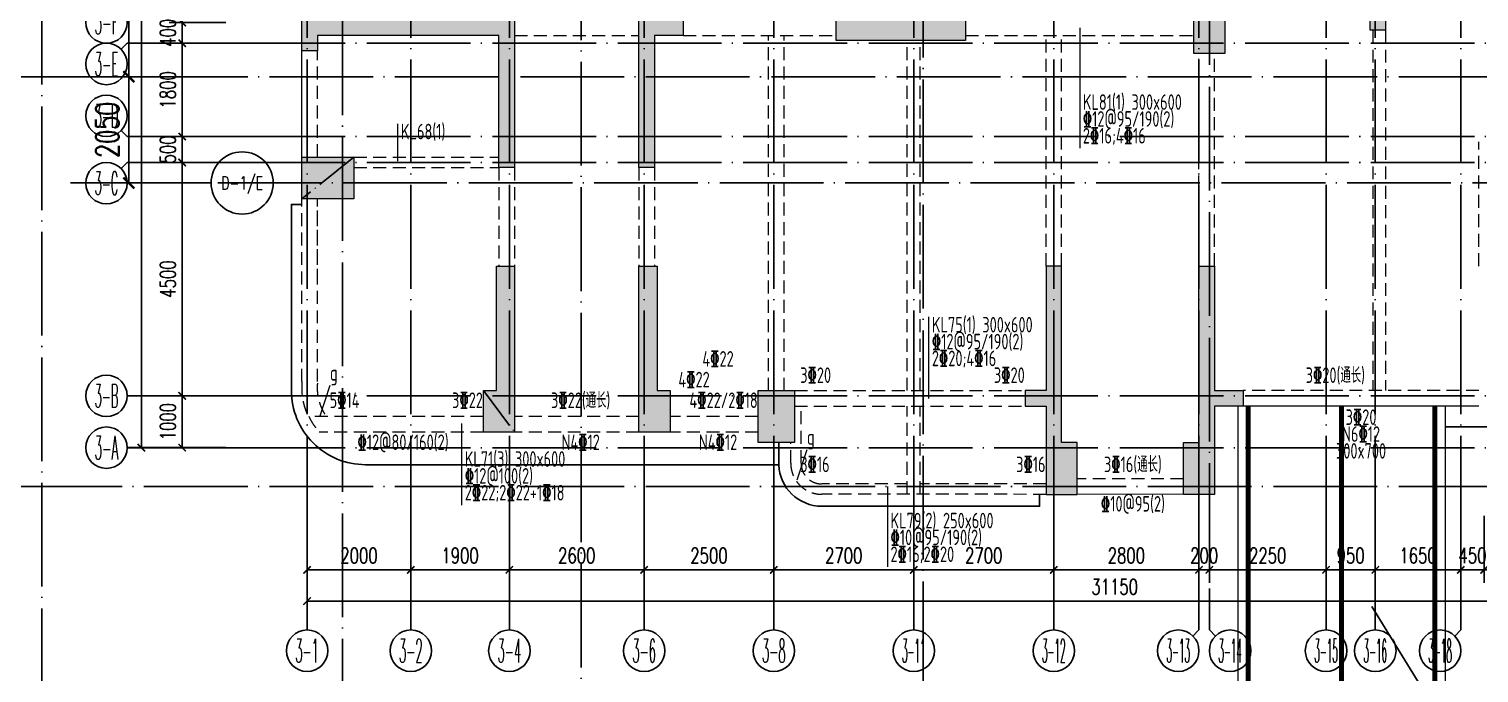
# Model space of a CAD drawing. Header units: millimetres. Extents: x 1089227 to 13101469, y 618865 to 10240562.
# Drawn here: x 3238491 to 3266454, y 4842912 to 4855331 of the extents above; entities that cross this region are included whole.
import ezdxf
from ezdxf.enums import TextEntityAlignment as Align

# ---------------------------------------------------------------- set-up
doc = ezdxf.new("R2010")
doc.units = ezdxf.units.MM
doc.header["$LTSCALE"] = 1000
doc.header["$PDMODE"] = 3
doc.header["$PDSIZE"] = 200
for name, pattern in [('DOTE', [2.42, 2, -0.2, 0.02, -0.2]), ('GB_DASHDOT3', [1.0675, 0.84, -0.105, 0.0175, -0.105]), ('HIDDEN', [0.375, 0.25, -0.125])]:
    doc.linetypes.add(name, pattern=pattern)
doc.layers.get('0').update_dxf_attribs({"linetype": 'CONTINUOUS'})
doc.layers.get('Defpoints').update_dxf_attribs({"linetype": 'CONTINUOUS'})
for name, color, linetype in [('AXIS', 3, 'CONTINUOUS'), ('AXIS_TEXT', 7, 'CONTINUOUS'), ('C-H', 8, 'CONTINUOUS'), ('DOTE', 1, 'DOTE'), ('PUB_DIM', 3, 'CONTINUOUS'), ('S-GRID-DE', 11, 'GB_DASHDOT3'), ('STPM_RBEAM_THICK', 3, 'CONTINUOUS'), ('TK-TEXT', 7, 'CONTINUOUS'), ('降板范围', 7, 'CONTINUOUS')]:
    doc.layers.add(name, color=color, linetype=linetype)
for name, color, linetype, lineweight in [('S-BEAM-DASH', 4, 'HIDDEN', 0), ('S-WALL', 31, 'CONTINUOUS', 0), ('梁原位标注', 7, 'CONTINUOUS', 18), ('梁名称编号', 2, 'CONTINUOUS', 18), ('梁标注引线', 2, 'CONTINUOUS', 18), ('梁集中标注', 2, 'CONTINUOUS', 18)]:
    doc.layers.add(name, color=color, linetype=linetype, lineweight=lineweight)
doc.layers.add('TK-MEMO', color=8, linetype='CONTINUOUS', plot=False)
doc.styles.add('_TCH_AXIS', font='COMPLEX', dxfattribs={"bigfont": 'AllInOneBig.shx'})
doc.styles.add('_TCH_DIM_T3', font='SIMPLEX', dxfattribs={"width": 0.705882, "bigfont": 'AllInOneBig.shx'})
doc.styles.add('COMPLEX', font='COMPLEX', dxfattribs={"bigfont": 'AllInOneBig.shx'})
doc.styles.add('SADITK', font='sadixcsg.shx', dxfattribs={"bigfont": 'AllInOneBig.shx'})
doc.styles.add('SADITK-SX', font='simfang.ttf', dxfattribs={"width": 0.7})
doc.styles.add('Style 1', font='yjkeng.shx', dxfattribs={"width": 0.7, "height": 300, "bigfont": 'yjkchn.shx'})
doc.dimstyles.new('_TCH_ARCH&&100', dxfattribs={"dimtxt": 297.5, "dimasz": 100, "dimexe": 250, "dimexo": 300, "dimgap": 126.25, "dimtad": 1, "dimdec": 0, "dimzin": 0, "dimdsep": 46, "dimtxsty": '_TCH_DIM_T3', "dimblk": 'ARCHTICK', "dimcen": 0.09, "dimclrt": 7, "dimazin": 2, "dimtfac": 1, "dimtdec": 0, "dimtix": 1, "dimtmove": 2, "dimatfit": 3, "dimfxl": 0, "dimtolj": 1, "dimtzin": 0, "dimarcsym": 0})
doc.dimstyles.new('_TCH_ARCH&&150', dxfattribs={"dimtxt": 446.25, "dimasz": 150, "dimexe": 375, "dimexo": 450, "dimgap": 189.375, "dimtad": 1, "dimdec": 0, "dimzin": 0, "dimdsep": 46, "dimtxsty": '_TCH_DIM_T3', "dimblk": 'ARCHTICK', "dimcen": 0.09, "dimclrt": 7, "dimazin": 2, "dimtfac": 1, "dimtdec": 0, "dimtix": 1, "dimtmove": 2, "dimatfit": 3, "dimfxl": 0, "dimtolj": 1, "dimtzin": 0, "dimarcsym": 0})

# ---------------------------------------------------------------- blocks, each defined once
blk = doc.blocks.new('template_31-施工图_A0_A0_1.0000_3fa9c08c64a9101061c9a26412af947e', base_point=(-1189, 0))
at = {"layer": 'TK-MEMO', "style": 'SADITK', "width": 0.8}
blk.add_text('同一行需多名人员签字时，印刷体签名：1.同一行人名在同一单元中（图框、同个参照或块），若分多个，签字将出错；', height=28.5, dxfattribs=at).set_placement((-1190.26, 882.09), align=Align.BOTTOM_LEFT)
at = {"layer": 'TK-TEXT', "style": 'SADITK-SX', "width": 0.7}
for tag, p in [('市政会签', (-1176, 381.5)), ('园林会签', (-1176, 343.5)), ('幕墙会签', (-1176, 305.5)), ('装饰会签', (-1176, 267.5)), ('燃气会签', (-1176, 229.5)), ('暖通会签', (-1176, 191.5)), ('电气会签', (-1176, 153.5)), ('给排水会签', (-1176, 115.5)), ('结构会签', (-1176, 77.5)), ('建筑会签', (-1176, 39.5))]:
    blk.add_attdef(tag, text='', height=4, rotation=90, dxfattribs=at).set_placement(p, align=Align.MIDDLE_CENTER)
for tag, height, p in [('专业审定', 4, (1134.75, 268)), ('专业审核', 4, (1134.75, 248)), ('项目负责1', 4, (1134.75, 238)), ('项目负责2', 4, (1134.75, 228)), ('专业负责1', 4, (1134.75, 218)), ('专业负责2', 4, (1134.75, 208)), ('专业校对', 4, (1134.75, 198)), ('专业设计', 4, (1134.75, 188)), ('方案设计', 4, (1134.75, 178)), ('专业制图', 4, (1134.75, 168)), ('建设单位_001', 4, (1148.5, 140)), ('建设地点_001', 4, (1148.5, 124)), ('工程名称_001', 4, (1148.5, 106)), ('子项名称_001', 4, (1148.5, 86)), ('图纸名称_001', 4, (1148.5, 66)), ('版次', 4, (1129.5, 53)), ('日期', 4, (1165, 53)), ('图别', 4, (1129.5, 43)), ('图号', 4, (1165, 43)), ('合同号', 4, (1136, 30)), ('阶段编号1', 2, (1132.25, 13.75)), ('子项编号1', 2, (1144.75, 13.75)), ('项目编号1', 2, (1114.06, 13.58))]:
    blk.add_attdef(tag, text='', height=height, dxfattribs=at).set_placement(p, align=Align.MIDDLE_CENTER)
blk = doc.blocks.new('_ArchTick')
at = {"color": 0, "linetype": 'ByBlock', "const_width": 0.3}
blk.add_lwpolyline([(-0.71, -0.71), (0.71, 0.71)], dxfattribs=at)
blk = doc.blocks.new('*D119')
at = {"layer": 'AXIS', "color": 0, "lineweight": -2, "transparency": 16777216}
for p, q in [((-146174, 20732), (-146174, 18837)), ((-115024, 20732), (-115024, 18837)), ((-146174, 19087), (-115024, 19087))]:
    blk.add_line(p, q, dxfattribs=at)
at = {"layer": 'Defpoints', "color": 0, "transparency": 16777216}
for p in [(-146174, 21032), (-115024, 21032), (-115024, 19087)]:
    blk.add_point(p, dxfattribs=at)
at = {"layer": 'AXIS', "color": 0, "lineweight": -2, "transparency": 16777216, "xscale": 100, "yscale": 100, "zscale": 100, "rotation": 180}
blk.add_blockref('_ArchTick', (-146174, 19087), dxfattribs=at)
at = {"layer": 'AXIS', "color": 0, "lineweight": -2, "transparency": 16777216, "xscale": 100, "yscale": 100, "zscale": 100}
blk.add_blockref('_ArchTick', (-115024, 19087), dxfattribs=at)
at = {"layer": 'AXIS', "color": 7, "transparency": 16777216, "insert": (-130599, 19362), "char_height": 297.5, "attachment_point": 5, "style": '_TCH_DIM_T3'}
blk.add_mtext('\\A1;31150', dxfattribs=at)
blk = doc.blocks.new('*D120')
at = {"layer": 'AXIS', "color": 0, "lineweight": -2, "transparency": 16777216}
for p, q in [((-146174, 20732), (-146174, 19439)), ((-144174, 20732), (-144174, 19439)), ((-146174, 19689), (-144174, 19689))]:
    blk.add_line(p, q, dxfattribs=at)
at = {"layer": 'Defpoints', "color": 0, "transparency": 16777216}
for p in [(-146174, 21032), (-144174, 21032), (-144174, 19689)]:
    blk.add_point(p, dxfattribs=at)
at = {"layer": 'AXIS', "color": 0, "lineweight": -2, "transparency": 16777216, "xscale": 100, "yscale": 100, "zscale": 100, "rotation": 180}
blk.add_blockref('_ArchTick', (-146174, 19689), dxfattribs=at)
at = {"layer": 'AXIS', "color": 0, "lineweight": -2, "transparency": 16777216, "xscale": 100, "yscale": 100, "zscale": 100}
blk.add_blockref('_ArchTick', (-144174, 19689), dxfattribs=at)
at = {"layer": 'AXIS', "color": 7, "transparency": 16777216, "insert": (-145174, 19964), "char_height": 297.5, "attachment_point": 5, "style": '_TCH_DIM_T3'}
blk.add_mtext('\\A1;2000', dxfattribs=at)
blk = doc.blocks.new('*D121')
at = {"layer": 'AXIS', "color": 0, "lineweight": -2, "transparency": 16777216}
for p, q in [((-144174, 20732), (-144174, 19439)), ((-142274, 20732), (-142274, 19439)), ((-144174, 19689), (-142274, 19689))]:
    blk.add_line(p, q, dxfattribs=at)
at = {"layer": 'Defpoints', "color": 0, "transparency": 16777216}
for p in [(-144174, 21032), (-142274, 21032), (-142274, 19689)]:
    blk.add_point(p, dxfattribs=at)
at = {"layer": 'AXIS', "color": 0, "lineweight": -2, "transparency": 16777216, "xscale": 100, "yscale": 100, "zscale": 100, "rotation": 180}
blk.add_blockref('_ArchTick', (-144174, 19689), dxfattribs=at)
at = {"layer": 'AXIS', "color": 0, "lineweight": -2, "transparency": 16777216, "xscale": 100, "yscale": 100, "zscale": 100}
blk.add_blockref('_ArchTick', (-142274, 19689), dxfattribs=at)
at = {"layer": 'AXIS', "color": 7, "transparency": 16777216, "insert": (-143224, 19964), "char_height": 297.5, "attachment_point": 5, "style": '_TCH_DIM_T3'}
blk.add_mtext('\\A1;1900', dxfattribs=at)
blk = doc.blocks.new('*D122')
at = {"layer": 'AXIS', "color": 0, "lineweight": -2, "transparency": 16777216}
for p, q in [((-142274, 20732), (-142274, 19439)), ((-139674, 20732), (-139674, 19439)), ((-142274, 19689), (-139674, 19689))]:
    blk.add_line(p, q, dxfattribs=at)
at = {"layer": 'Defpoints', "color": 0, "transparency": 16777216}
for p in [(-142274, 21032), (-139674, 21032), (-139674, 19689)]:
    blk.add_point(p, dxfattribs=at)
at = {"layer": 'AXIS', "color": 0, "lineweight": -2, "transparency": 16777216, "xscale": 100, "yscale": 100, "zscale": 100, "rotation": 180}
blk.add_blockref('_ArchTick', (-142274, 19689), dxfattribs=at)
at = {"layer": 'AXIS', "color": 0, "lineweight": -2, "transparency": 16777216, "xscale": 100, "yscale": 100, "zscale": 100}
blk.add_blockref('_ArchTick', (-139674, 19689), dxfattribs=at)
at = {"layer": 'AXIS', "color": 7, "transparency": 16777216, "insert": (-140974, 19964), "char_height": 297.5, "attachment_point": 5, "style": '_TCH_DIM_T3'}
blk.add_mtext('\\A1;2600', dxfattribs=at)
blk = doc.blocks.new('*D123')
at = {"layer": 'AXIS', "color": 0, "lineweight": -2, "transparency": 16777216}
for p, q in [((-139674, 20732), (-139674, 19439)), ((-137174, 20732), (-137174, 19439)), ((-139674, 19689), (-137174, 19689))]:
    blk.add_line(p, q, dxfattribs=at)
at = {"layer": 'Defpoints', "color": 0, "transparency": 16777216}
for p in [(-139674, 21032), (-137174, 21032), (-137174, 19689)]:
    blk.add_point(p, dxfattribs=at)
at = {"layer": 'AXIS', "color": 0, "lineweight": -2, "transparency": 16777216, "xscale": 100, "yscale": 100, "zscale": 100, "rotation": 180}
blk.add_blockref('_ArchTick', (-139674, 19689), dxfattribs=at)
at = {"layer": 'AXIS', "color": 0, "lineweight": -2, "transparency": 16777216, "xscale": 100, "yscale": 100, "zscale": 100}
blk.add_blockref('_ArchTick', (-137174, 19689), dxfattribs=at)
at = {"layer": 'AXIS', "color": 7, "transparency": 16777216, "insert": (-138424, 19964), "char_height": 297.5, "attachment_point": 5, "style": '_TCH_DIM_T3'}
blk.add_mtext('\\A1;2500', dxfattribs=at)
blk = doc.blocks.new('*D124')
at = {"layer": 'AXIS', "color": 0, "lineweight": -2, "transparency": 16777216}
for p, q in [((-137174, 20732), (-137174, 19439)), ((-134474, 20732), (-134474, 19439)), ((-137174, 19689), (-134474, 19689))]:
    blk.add_line(p, q, dxfattribs=at)
at = {"layer": 'Defpoints', "color": 0, "transparency": 16777216}
for p in [(-137174, 21032), (-134474, 21032), (-134474, 19689)]:
    blk.add_point(p, dxfattribs=at)
at = {"layer": 'AXIS', "color": 0, "lineweight": -2, "transparency": 16777216, "xscale": 100, "yscale": 100, "zscale": 100, "rotation": 180}
blk.add_blockref('_ArchTick', (-137174, 19689), dxfattribs=at)
at = {"layer": 'AXIS', "color": 0, "lineweight": -2, "transparency": 16777216, "xscale": 100, "yscale": 100, "zscale": 100}
blk.add_blockref('_ArchTick', (-134474, 19689), dxfattribs=at)
at = {"layer": 'AXIS', "color": 7, "transparency": 16777216, "insert": (-135824, 19964), "char_height": 297.5, "attachment_point": 5, "style": '_TCH_DIM_T3'}
blk.add_mtext('\\A1;2700', dxfattribs=at)
blk = doc.blocks.new('*D125')
at = {"layer": 'AXIS', "color": 0, "lineweight": -2, "transparency": 16777216}
for p, q in [((-134474, 20732), (-134474, 19439)), ((-131774, 20732), (-131774, 19439)), ((-134474, 19689), (-131774, 19689))]:
    blk.add_line(p, q, dxfattribs=at)
at = {"layer": 'Defpoints', "color": 0, "transparency": 16777216}
for p in [(-134474, 21032), (-131774, 21032), (-131774, 19689)]:
    blk.add_point(p, dxfattribs=at)
at = {"layer": 'AXIS', "color": 0, "lineweight": -2, "transparency": 16777216, "xscale": 100, "yscale": 100, "zscale": 100, "rotation": 180}
blk.add_blockref('_ArchTick', (-134474, 19689), dxfattribs=at)
at = {"layer": 'AXIS', "color": 0, "lineweight": -2, "transparency": 16777216, "xscale": 100, "yscale": 100, "zscale": 100}
blk.add_blockref('_ArchTick', (-131774, 19689), dxfattribs=at)
at = {"layer": 'AXIS', "color": 7, "transparency": 16777216, "insert": (-133124, 19964), "char_height": 297.5, "attachment_point": 5, "style": '_TCH_DIM_T3'}
blk.add_mtext('\\A1;2700', dxfattribs=at)
blk = doc.blocks.new('*D126')
at = {"layer": 'AXIS', "color": 0, "lineweight": -2, "transparency": 16777216}
for p, q in [((-131774, 20732), (-131774, 19439)), ((-128974, 20732), (-128974, 19439)), ((-131774, 19689), (-128974, 19689))]:
    blk.add_line(p, q, dxfattribs=at)
at = {"layer": 'Defpoints', "color": 0, "transparency": 16777216}
for p in [(-131774, 21032), (-128974, 21032), (-128974, 19689)]:
    blk.add_point(p, dxfattribs=at)
at = {"layer": 'AXIS', "color": 0, "lineweight": -2, "transparency": 16777216, "xscale": 100, "yscale": 100, "zscale": 100, "rotation": 180}
blk.add_blockref('_ArchTick', (-131774, 19689), dxfattribs=at)
at = {"layer": 'AXIS', "color": 0, "lineweight": -2, "transparency": 16777216, "xscale": 100, "yscale": 100, "zscale": 100}
blk.add_blockref('_ArchTick', (-128974, 19689), dxfattribs=at)
at = {"layer": 'AXIS', "color": 7, "transparency": 16777216, "insert": (-130374, 19964), "char_height": 297.5, "attachment_point": 5, "style": '_TCH_DIM_T3'}
blk.add_mtext('\\A1;2800', dxfattribs=at)
blk = doc.blocks.new('*D127')
at = {"layer": 'AXIS', "color": 0, "lineweight": -2, "transparency": 16777216}
for p, q in [((-128974, 20732), (-128974, 19439)), ((-128774, 20732), (-128774, 19439)), ((-128974, 19689), (-129074, 19689)), ((-128974, 19689), (-128774, 19689)), ((-128774, 19689), (-128674, 19689))]:
    blk.add_line(p, q, dxfattribs=at)
at = {"layer": 'Defpoints', "color": 0, "transparency": 16777216}
for p in [(-128974, 21032), (-128774, 21032), (-128774, 19689)]:
    blk.add_point(p, dxfattribs=at)
at = {"layer": 'AXIS', "color": 0, "lineweight": -2, "transparency": 16777216, "xscale": 100, "yscale": 100, "zscale": 100}
blk.add_blockref('_ArchTick', (-128974, 19689), dxfattribs=at)
at = {"layer": 'AXIS', "color": 0, "lineweight": -2, "transparency": 16777216, "xscale": 100, "yscale": 100, "zscale": 100, "rotation": 180}
blk.add_blockref('_ArchTick', (-128774, 19689), dxfattribs=at)
at = {"layer": 'AXIS', "color": 7, "transparency": 16777216, "insert": (-128874, 19964), "char_height": 297.5, "attachment_point": 5, "style": '_TCH_DIM_T3'}
blk.add_mtext('\\A1;200', dxfattribs=at)
blk = doc.blocks.new('*D128')
at = {"layer": 'AXIS', "color": 0, "lineweight": -2, "transparency": 16777216}
for p, q in [((-128774, 20732), (-128774, 19439)), ((-126524, 20732), (-126524, 19439)), ((-128774, 19689), (-126524, 19689))]:
    blk.add_line(p, q, dxfattribs=at)
at = {"layer": 'Defpoints', "color": 0, "transparency": 16777216}
for p in [(-128774, 21032), (-126524, 21032), (-126524, 19689)]:
    blk.add_point(p, dxfattribs=at)
at = {"layer": 'AXIS', "color": 0, "lineweight": -2, "transparency": 16777216, "xscale": 100, "yscale": 100, "zscale": 100, "rotation": 180}
blk.add_blockref('_ArchTick', (-128774, 19689), dxfattribs=at)
at = {"layer": 'AXIS', "color": 0, "lineweight": -2, "transparency": 16777216, "xscale": 100, "yscale": 100, "zscale": 100}
blk.add_blockref('_ArchTick', (-126524, 19689), dxfattribs=at)
at = {"layer": 'AXIS', "color": 7, "transparency": 16777216, "insert": (-127649, 19964), "char_height": 297.5, "attachment_point": 5, "style": '_TCH_DIM_T3'}
blk.add_mtext('\\A1;2250', dxfattribs=at)
blk = doc.blocks.new('*D129')
at = {"layer": 'AXIS', "color": 0, "lineweight": -2, "transparency": 16777216}
for p, q in [((-126524, 20732), (-126524, 19439)), ((-125574, 20732), (-125574, 19439)), ((-126524, 19689), (-125574, 19689))]:
    blk.add_line(p, q, dxfattribs=at)
at = {"layer": 'Defpoints', "color": 0, "transparency": 16777216}
for p in [(-126524, 21032), (-125574, 21032), (-125574, 19689)]:
    blk.add_point(p, dxfattribs=at)
at = {"layer": 'AXIS', "color": 0, "lineweight": -2, "transparency": 16777216, "xscale": 100, "yscale": 100, "zscale": 100, "rotation": 180}
blk.add_blockref('_ArchTick', (-126524, 19689), dxfattribs=at)
at = {"layer": 'AXIS', "color": 0, "lineweight": -2, "transparency": 16777216, "xscale": 100, "yscale": 100, "zscale": 100}
blk.add_blockref('_ArchTick', (-125574, 19689), dxfattribs=at)
at = {"layer": 'AXIS', "color": 7, "transparency": 16777216, "insert": (-126049, 19964), "char_height": 297.5, "attachment_point": 5, "style": '_TCH_DIM_T3'}
blk.add_mtext('\\A1;950', dxfattribs=at)
blk = doc.blocks.new('*D130')
at = {"layer": 'AXIS', "color": 0, "lineweight": -2, "transparency": 16777216}
for p, q in [((-125574, 20732), (-125574, 19439)), ((-123924, 20732), (-123924, 19439)), ((-125574, 19689), (-123924, 19689))]:
    blk.add_line(p, q, dxfattribs=at)
at = {"layer": 'Defpoints', "color": 0, "transparency": 16777216}
for p in [(-125574, 21032), (-123924, 21032), (-123924, 19689)]:
    blk.add_point(p, dxfattribs=at)
at = {"layer": 'AXIS', "color": 0, "lineweight": -2, "transparency": 16777216, "xscale": 100, "yscale": 100, "zscale": 100, "rotation": 180}
blk.add_blockref('_ArchTick', (-125574, 19689), dxfattribs=at)
at = {"layer": 'AXIS', "color": 0, "lineweight": -2, "transparency": 16777216, "xscale": 100, "yscale": 100, "zscale": 100}
blk.add_blockref('_ArchTick', (-123924, 19689), dxfattribs=at)
at = {"layer": 'AXIS', "color": 7, "transparency": 16777216, "insert": (-124749, 19964), "char_height": 297.5, "attachment_point": 5, "style": '_TCH_DIM_T3'}
blk.add_mtext('\\A1;1650', dxfattribs=at)
blk = doc.blocks.new('*D131')
at = {"layer": 'AXIS', "color": 0, "lineweight": -2, "transparency": 16777216}
for p, q in [((-123924, 20732), (-123924, 19439)), ((-123474, 20732), (-123474, 19439)), ((-123924, 19689), (-124024, 19689)), ((-123924, 19689), (-123474, 19689)), ((-123474, 19689), (-123374, 19689))]:
    blk.add_line(p, q, dxfattribs=at)
at = {"layer": 'Defpoints', "color": 0, "transparency": 16777216}
for p in [(-123924, 21032), (-123474, 21032), (-123474, 19689)]:
    blk.add_point(p, dxfattribs=at)
at = {"layer": 'AXIS', "color": 0, "lineweight": -2, "transparency": 16777216, "xscale": 100, "yscale": 100, "zscale": 100}
blk.add_blockref('_ArchTick', (-123924, 19689), dxfattribs=at)
at = {"layer": 'AXIS', "color": 0, "lineweight": -2, "transparency": 16777216, "xscale": 100, "yscale": 100, "zscale": 100, "rotation": 180}
blk.add_blockref('_ArchTick', (-123474, 19689), dxfattribs=at)
at = {"layer": 'AXIS', "color": 7, "transparency": 16777216, "insert": (-123699, 19964), "char_height": 297.5, "attachment_point": 5, "style": '_TCH_DIM_T3'}
blk.add_mtext('\\A1;450', dxfattribs=at)
blk = doc.blocks.new('_AXISO')
blk.add_circle((0, 0), 0.5)
at = {"layer": 'AXIS_TEXT', "style": 'COMPLEX', "width": 1.041667}
blk.add_attdef('A', text='', height=0.56, dxfattribs=at).set_placement((-0.25, -0.28), (0.25, -0.28), align=Align.FIT)
blk = doc.blocks.new('*D136')
at = {"layer": 'AXIS', "color": 0, "lineweight": -2, "transparency": 16777216}
for p, q in [((-147742, 58546), (-149621, 58546)), ((-149371, 22046), (-149371, 58546)), ((-147742, 22046), (-149621, 22046))]:
    blk.add_line(p, q, dxfattribs=at)
at = {"layer": 'Defpoints', "color": 0, "transparency": 16777216}
for p in [(-149371, 58546), (-147442, 58546), (-147442, 22046)]:
    blk.add_point(p, dxfattribs=at)
at = {"layer": 'AXIS', "color": 0, "lineweight": -2, "transparency": 16777216, "xscale": 100, "yscale": 100, "zscale": 100}
for p, rotation in [((-149371, 58546), 90), ((-149371, 22046), 270)]:
    blk.add_blockref('_ArchTick', p, dxfattribs=dict(at, rotation=rotation))
at = {"layer": 'AXIS', "color": 7, "transparency": 16777216, "insert": (-149646, 40296), "char_height": 297.5, "attachment_point": 5, "rotation": 90, "style": '_TCH_DIM_T3'}
blk.add_mtext('\\A1;36500', dxfattribs=at)
blk = doc.blocks.new('*D137')
at = {"layer": 'AXIS', "color": 0, "lineweight": -2, "transparency": 16777216}
for p, q in [((-147742, 23046), (-148833, 23046)), ((-148583, 22046), (-148583, 23046)), ((-147742, 22046), (-148833, 22046))]:
    blk.add_line(p, q, dxfattribs=at)
at = {"layer": 'Defpoints', "color": 0, "transparency": 16777216}
for p in [(-148583, 23046), (-147442, 23046), (-147442, 22046)]:
    blk.add_point(p, dxfattribs=at)
at = {"layer": 'AXIS', "color": 0, "lineweight": -2, "transparency": 16777216, "xscale": 100, "yscale": 100, "zscale": 100}
for p, rotation in [((-148583, 23046), 90), ((-148583, 22046), 270)]:
    blk.add_blockref('_ArchTick', p, dxfattribs=dict(at, rotation=rotation))
at = {"layer": 'AXIS', "color": 7, "transparency": 16777216, "insert": (-148858, 22546), "char_height": 297.5, "attachment_point": 5, "rotation": 90, "style": '_TCH_DIM_T3'}
blk.add_mtext('\\A1;1000', dxfattribs=at)
blk = doc.blocks.new('*D138')
at = {"layer": 'AXIS', "color": 0, "lineweight": -2, "transparency": 16777216}
for p, q in [((-147742, 27546), (-148833, 27546)), ((-148583, 23046), (-148583, 27546)), ((-147742, 23046), (-148833, 23046))]:
    blk.add_line(p, q, dxfattribs=at)
at = {"layer": 'Defpoints', "color": 0, "transparency": 16777216}
for p in [(-148583, 27546), (-147442, 27546), (-147442, 23046)]:
    blk.add_point(p, dxfattribs=at)
at = {"layer": 'AXIS', "color": 0, "lineweight": -2, "transparency": 16777216, "xscale": 100, "yscale": 100, "zscale": 100}
for p, rotation in [((-148583, 27546), 90), ((-148583, 23046), 270)]:
    blk.add_blockref('_ArchTick', p, dxfattribs=dict(at, rotation=rotation))
at = {"layer": 'AXIS', "color": 7, "transparency": 16777216, "insert": (-148858, 25296), "char_height": 297.5, "attachment_point": 5, "rotation": 90, "style": '_TCH_DIM_T3'}
blk.add_mtext('\\A1;4500', dxfattribs=at)
blk = doc.blocks.new('*D139')
at = {"layer": 'AXIS', "color": 0, "lineweight": -2, "transparency": 16777216}
for p, q in [((-147742, 28046), (-148833, 28046)), ((-148583, 28046), (-148583, 28146)), ((-148583, 27546), (-148583, 28046)), ((-147742, 27546), (-148833, 27546)), ((-148583, 27546), (-148583, 27446))]:
    blk.add_line(p, q, dxfattribs=at)
at = {"layer": 'Defpoints', "color": 0, "transparency": 16777216}
for p in [(-148583, 28046), (-147442, 28046), (-147442, 27546)]:
    blk.add_point(p, dxfattribs=at)
at = {"layer": 'AXIS', "color": 0, "lineweight": -2, "transparency": 16777216, "xscale": 100, "yscale": 100, "zscale": 100}
for p, rotation in [((-148583, 28046), 270), ((-148583, 27546), 90)]:
    blk.add_blockref('_ArchTick', p, dxfattribs=dict(at, rotation=rotation))
at = {"layer": 'AXIS', "color": 7, "transparency": 16777216, "insert": (-148858, 27796), "char_height": 297.5, "attachment_point": 5, "rotation": 90, "style": '_TCH_DIM_T3'}
blk.add_mtext('\\A1;500', dxfattribs=at)
blk = doc.blocks.new('*D140')
at = {"layer": 'AXIS', "color": 0, "lineweight": -2, "transparency": 16777216}
for p, q in [((-147742, 29846), (-148833, 29846)), ((-148583, 28046), (-148583, 29846)), ((-147742, 28046), (-148833, 28046))]:
    blk.add_line(p, q, dxfattribs=at)
at = {"layer": 'Defpoints', "color": 0, "transparency": 16777216}
for p in [(-148583, 29846), (-147442, 29846), (-147442, 28046)]:
    blk.add_point(p, dxfattribs=at)
at = {"layer": 'AXIS', "color": 0, "lineweight": -2, "transparency": 16777216, "xscale": 100, "yscale": 100, "zscale": 100}
for p, rotation in [((-148583, 29846), 90), ((-148583, 28046), 270)]:
    blk.add_blockref('_ArchTick', p, dxfattribs=dict(at, rotation=rotation))
at = {"layer": 'AXIS', "color": 7, "transparency": 16777216, "insert": (-148858, 28946), "char_height": 297.5, "attachment_point": 5, "rotation": 90, "style": '_TCH_DIM_T3'}
blk.add_mtext('\\A1;1800', dxfattribs=at)
blk = doc.blocks.new('*D141')
at = {"layer": 'AXIS', "color": 0, "lineweight": -2, "transparency": 16777216}
for p, q in [((-147742, 30246), (-148833, 30246)), ((-148583, 30246), (-148583, 30346)), ((-148583, 29846), (-148583, 30246)), ((-147742, 29846), (-148833, 29846)), ((-148583, 29846), (-148583, 29746))]:
    blk.add_line(p, q, dxfattribs=at)
at = {"layer": 'Defpoints', "color": 0, "transparency": 16777216}
for p in [(-148583, 30246), (-147442, 30246), (-147442, 29846)]:
    blk.add_point(p, dxfattribs=at)
at = {"layer": 'AXIS', "color": 0, "lineweight": -2, "transparency": 16777216, "xscale": 100, "yscale": 100, "zscale": 100}
for p, rotation in [((-148583, 30246), 270), ((-148583, 29846), 90)]:
    blk.add_blockref('_ArchTick', p, dxfattribs=dict(at, rotation=rotation))
at = {"layer": 'AXIS', "color": 7, "transparency": 16777216, "insert": (-148858, 30046), "char_height": 297.5, "attachment_point": 5, "rotation": 90, "style": '_TCH_DIM_T3'}
blk.add_mtext('\\A1;400', dxfattribs=at)
blk = doc.blocks.new('*D502')
at = {"layer": 'Defpoints', "color": 0, "transparency": 16777216}
for p in [(-151190, 37150), (-149613, 37150), (-151190, 29200)]:
    blk.add_point(p, dxfattribs=at)
at = {"layer": 'PUB_DIM', "color": 0, "lineweight": -2, "transparency": 16777216}
for p, q in [((-150740, 37150), (-149238, 37150)), ((-149613, 29200), (-149613, 37150)), ((-150740, 29200), (-149238, 29200))]:
    blk.add_line(p, q, dxfattribs=at)
at = {"layer": 'PUB_DIM', "color": 0, "lineweight": -2, "transparency": 16777216, "xscale": 150, "yscale": 150, "zscale": 150}
for p, rotation in [((-149613, 37150), 90), ((-149613, 29200), 270)]:
    blk.add_blockref('_ArchTick', p, dxfattribs=dict(at, rotation=rotation))
at = {"layer": 'PUB_DIM', "color": 7, "transparency": 16777216, "insert": (-150025, 33175), "char_height": 446.2, "attachment_point": 5, "rotation": 90, "style": '_TCH_DIM_T3'}
blk.add_mtext('\\A1;7950', dxfattribs=at)
blk = doc.blocks.new('*D503')
at = {"layer": 'Defpoints', "color": 0, "transparency": 16777216}
for p in [(-151190, 29200), (-149613, 29200), (-151190, 27150)]:
    blk.add_point(p, dxfattribs=at)
at = {"layer": 'PUB_DIM', "color": 0, "lineweight": -2, "transparency": 16777216}
for p, q in [((-150740, 29200), (-149238, 29200)), ((-149613, 27150), (-149613, 29200)), ((-150740, 27150), (-149238, 27150))]:
    blk.add_line(p, q, dxfattribs=at)
at = {"layer": 'PUB_DIM', "color": 0, "lineweight": -2, "transparency": 16777216, "xscale": 150, "yscale": 150, "zscale": 150}
for p, rotation in [((-149613, 29200), 90), ((-149613, 27150), 270)]:
    blk.add_blockref('_ArchTick', p, dxfattribs=dict(at, rotation=rotation))
at = {"layer": 'PUB_DIM', "color": 7, "transparency": 16777216, "insert": (-150025, 28175), "char_height": 446.2, "attachment_point": 5, "rotation": 90, "style": '_TCH_DIM_T3'}
blk.add_mtext('\\A1;2050', dxfattribs=at)
blk = doc.blocks.new('QZ-TL-0808')
at = {"layer": 'C-H'}
for points in [[(-88791, -63418), (-89141, -63418), (-89141, -66118), (-88541, -66118), (-88541, -65418), (-88791, -65418)], [(-86041, -63668), (-86041, -63418), (-85441, -63418), (-85441, -65668), (-85741, -65668), (-85741, -63668)], [(-106341, -66068), (-106341, -65468), (-102241, -65468), (-102241, -68318), (-102541, -68318), (-102541, -65768), (-106041, -65768), (-106041, -66068)], [(-99841, -68318), (-99841, -65468), (-98991, -65468), (-98991, -65768), (-99541, -65768), (-99541, -68318)], [(-96041, -65468), (-93541, -65468), (-93541, -65868), (-96041, -65868)], [(-106341, -68118), (-105341, -68118), (-105341, -68918), (-106341, -68918)], [(-102841, -73418), (-102841, -72618), (-102591, -72618), (-102591, -70218), (-102241, -70218), (-102241, -73418)], [(-99841, -73418), (-99841, -70218), (-99491, -70218), (-99491, -72618), (-99241, -72618), (-99241, -73418)], [(-91991, -74618), (-91391, -74618), (-91391, -73618), (-91691, -73618), (-91691, -70220), (-91991, -70220), (-91991, -72618), (-92391, -72618), (-92391, -72918), (-91991, -72918)], [(-89041, -70218), (-88741, -70220), (-88741, -72618), (-88191, -72618), (-88191, -72918), (-88741, -72918), (-88741, -74618), (-89341, -74618), (-89341, -73618), (-89041, -73618)], [(-97541, -72618), (-96841, -72618), (-96841, -73618), (-97541, -73618)]]:
    blk.add_hatch(color=256, dxfattribs=at).paths.add_polyline_path(points)
at = {"layer": 'S-WALL'}
for points in [[(-89141, -63418), (-88791, -63418), (-88791, -65418), (-88541, -65418), (-88541, -66118), (-89141, -66118), (-89141, -63418)], [(-86041, -63668), (-86041, -63418), (-85441, -63418), (-85441, -65668), (-85741, -65668), (-85741, -63668), (-86041, -63668), (-86041, -63418)], [(-106341, -66068), (-106341, -65468), (-102241, -65468), (-102241, -68318), (-102541, -68318), (-102541, -65768), (-106041, -65768), (-106041, -66068), (-106341, -66068)], [(-99841, -68318), (-99841, -65468), (-98991, -65468), (-98991, -65768), (-99541, -65768), (-99541, -68318), (-99841, -68318)], [(-102841, -73418), (-102841, -72618), (-102591, -72618), (-102591, -70218), (-102241, -70218), (-102241, -73418), (-102841, -73418)], [(-99841, -73418), (-99841, -70218), (-99491, -70218), (-99491, -72618), (-99241, -72618), (-99241, -73418), (-99841, -73418)], [(-91991, -74618), (-91391, -74618), (-91391, -73618), (-91691, -73618), (-91691, -70220), (-91991, -70220), (-91991, -72618), (-92391, -72618), (-92391, -72918), (-91991, -72918), (-91991, -74618)], [(-89041, -70218), (-88741, -70220), (-88741, -72618), (-88191, -72618), (-88191, -72918), (-88741, -72918), (-88741, -74618), (-89341, -74618), (-89341, -73618), (-89041, -73618), (-89041, -70218)]]:
    blk.add_lwpolyline(points, dxfattribs=at)
for points in [[(-96041, -65468), (-93541, -65468), (-93541, -65868), (-96041, -65868)], [(-106341, -68118), (-105341, -68118), (-105341, -68918), (-106341, -68918)], [(-97541, -72618), (-96841, -72618), (-96841, -73618), (-97541, -73618)]]:
    blk.add_lwpolyline(points, close=True, dxfattribs=at)
blk = doc.blocks.new('1F柱网-0808')
blk.add_blockref('QZ-TL-0808', (144880, 148457))
blk = doc.blocks.new('2FJGBZ')
at = {"layer": 'S-BEAM-DASH'}
for p, q in [((59189, 82789), (59189, 75839)), ((59439, 82789), (59439, 75839)), ((42639, 82689), (45039, 82689)), ((45889, 82689), (48839, 82689)), ((47539, 75839), (47539, 82689)), ((47839, 75839), (47839, 82689)), ((50214, 75839), (50214, 82589)), ((50464, 75839), (50464, 82589)), ((51339, 82689), (55739, 82689)), ((52890, 78237), (52890, 82689)), ((53190, 78237), (53190, 82689)), ((38839, 80339), (38839, 82389)), ((55839, 78237), (55839, 82339)), ((56139, 78237), (56139, 82339)), ((61239, 78239), (61239, 80639)), ((39541, 80340), (42339, 80340)), ((39541, 80140), (42339, 80140)), ((42339, 80139), (42339, 78239)), ((42639, 80139), (42639, 78239)), ((45039, 80139), (45039, 78239)), ((45339, 80139), (45339, 78239)), ((38540, 76012), (38539, 79539)), ((38839, 77939), (38839, 79539)), ((38840, 76012), (38839, 79539)), ((48039, 75839), (52489, 75839)), ((61239, 75839), (56689, 75839)), ((48039, 75539), (52489, 75539)), ((50214, 73840), (50214, 75539)), ((50464, 73840), (50464, 75539)), ((42041, 75338), (38664, 75338)), ((45041, 75339), (42639, 75338)), ((47339, 75339), (45639, 75339)), ((42039, 75038), (38873, 75038)), ((45039, 75039), (42641, 75038)), ((47339, 75039), (45641, 75039)), ((55539, 74139), (53490, 74139))]:
    blk.add_line(p, q, dxfattribs=at)
at = {"layer": 'S-BEAM-DASH', "linetype": 'Continuous'}
for p, q in [((38539, 80339), (38539, 82389)), ((61239, 75539), (56689, 75539)), ((55539, 73840), (53490, 73839))]:
    blk.add_line(p, q, dxfattribs=at)
at = {"layer": 'S-BEAM-DASH'}
for points in [[(38664, 75338, -0.139622), (38540, 76012)], [(39013, 75338, -0.18147), (38838, 75984, -0.139622)], [(50214, 74040), (48565, 74040, -0.414214), (48165, 74440), (48165, 75539)], [(38675, 75338, 0.075292), (38873, 75038, 0.075292)], [(52890, 73839), (48565, 73840, -0.414214), (47965, 74440), (47965, 74841)]]:
    blk.add_lwpolyline(points, format="xyb", dxfattribs=at)
at = {"layer": 'S-BEAM-DASH', "linetype": 'Continuous'}
for points in [[(56589, 75539), (56589, 61802, 0.138567), (57920, 57092), (59278, 54881)], [(60589, 75539), (60589, 61802, 0.138567), (61329, 59186), (62685, 56978)]]:
    blk.add_lwpolyline(points, format="xyb", dxfattribs=at)
at = {"layer": 'S-BEAM-DASH'}
blk.add_lwpolyline([(52891, 74040), (50464, 74040)], dxfattribs=at)
at = {"layer": 'S-GRID-DE'}
for p, q in [((39541, 80340), (38539, 79539)), ((42041, 75840), (42641, 75038))]:
    blk.add_line(p, q, dxfattribs=at)
for points in [[(56789, 75539), (56789, 61802, 0.138567), (58091, 57197), (59449, 54986)], [(60389, 75539), (60389, 61802, 0.138567), (61158, 59081), (62514, 56873)]]:
    blk.add_lwpolyline(points, format="xyb", dxfattribs=at)
at = {"layer": 'STPM_RBEAM_THICK', "const_width": 100}
for points in [[(56789, 69989), (56789, 75539)], [(58589, 69989), (58589, 75539)], [(60389, 69989), (60389, 75539)]]:
    blk.add_lwpolyline(points, dxfattribs=at)
at = {"layer": '降板范围'}
blk.add_lwpolyline([(70015, 82040), (70022, 75141), (60589, 75141)], dxfattribs=at)
for points in [[(38539, 79430), (38335, 79430), (38335, 75841, 0.414214), (39765, 74411), (47735, 74410), (47735, 74839)], [(52764, 73839), (52764, 73610), (48565, 73610, -0.40367), (47735, 74410, 1.541555)]]:
    blk.add_lwpolyline(points, format="xyb", dxfattribs=at)
blk.add_blockref('1F柱网-0808', (0, 0))
blk = doc.blocks.new('塔楼轴网260428')
at = {"layer": 'AXIS'}
for p, q in [((-149760.9, 29728.5), (-149643.7, 29845.6)), ((-147441.8, 29845.6), (-149643.7, 29845.6)), ((-149760.9, 28162.8), (-149643.7, 28045.6)), ((-147441.8, 28045.6), (-149643.7, 28045.6)), ((-149760.9, 27428.5), (-149643.7, 27545.6)), ((-147441.8, 27545.6), (-149643.7, 27545.6)), ((-147441.8, 23045.6), (-149643.7, 23045.6)), ((-147441.8, 22045.6), (-149643.7, 22045.6)), ((-146173.7, 18841.8), (-146173.7, 18529.8)), ((-144173.7, 18841.8), (-144173.7, 18529.8)), ((-142273.7, 18841.8), (-142273.7, 18529.8)), ((-139673.7, 18841.8), (-139673.7, 18529.8)), ((-137173.7, 18841.8), (-137173.7, 18529.8)), ((-134473.7, 18841.8), (-134473.7, 18529.8)), ((-131773.7, 18841.8), (-131773.7, 18529.8)), ((-128973.7, 18841.8), (-128973.7, 18529.8)), ((-128773.7, 18841.8), (-128773.7, 18529.8)), ((-126523.7, 18841.8), (-126523.7, 18529.8)), ((-125573.7, 18841.8), (-125573.7, 18529.8)), ((-123923.7, 18841.8), (-123923.7, 18529.8)), ((-129090.9, 18412.7), (-128973.7, 18529.8)), ((-128656.6, 18412.7), (-128773.7, 18529.8)), ((-124040.9, 18412.7), (-123923.7, 18529.8))]:
    blk.add_line(p, q, dxfattribs=at)
at = {"layer": 'DOTE', "color": 14}
for p, q in [((-146173.7, 63411.5), (-146173.7, 18841.8)), ((-144173.7, 63411.5), (-144173.7, 18841.8)), ((-142273.7, 63411.5), (-142273.7, 18841.8)), ((-139673.7, 63411.5), (-139673.7, 18841.8)), ((-137173.7, 63411.5), (-137173.7, 18841.8)), ((-134473.7, 63411.5), (-134473.7, 18841.8)), ((-131773.7, 63411.5), (-131773.7, 18841.8)), ((-128973.7, 63411.5), (-128973.7, 18841.8)), ((-126523.7, 63411.5), (-126523.7, 18841.8)), ((-125573.7, 63411.5), (-125573.7, 18841.8)), ((-123923.7, 63411.5), (-123923.7, 18841.8)), ((-128773.7, 33846.7), (-128773.7, 18841.8)), ((-147441.8, 29845.6), (-114108.2, 29845.6)), ((-147441.8, 28045.6), (-114108.2, 28045.6)), ((-147441.8, 27545.6), (-114108.2, 27545.6)), ((-147441.8, 23045.6), (-114108.2, 23045.6)), ((-147441.8, 22045.6), (-114108.2, 22045.6))]:
    blk.add_line(p, q, dxfattribs=at)
at = {"layer": 'AXIS'}
ref = blk.add_blockref('_AXISO', (-150043.7, 30245.6), dxfattribs=dict(at, xscale=800, yscale=800, zscale=800))
ref.add_attrib('A', '3-F', dxfattribs={"layer": 'AXIS_TEXT', "height": 452.55, "style": '_TCH_AXIS', "width": 0.344262}).set_placement((-150270, 30019.3), (-149817.4, 30019.3), align=Align.FIT)
ref = blk.add_blockref('_AXISO', (-150043.7, 29445.6), dxfattribs=dict(at, xscale=800, yscale=800, zscale=800))
ref.add_attrib('A', '3-E', dxfattribs={"layer": 'AXIS_TEXT', "height": 452.55, "style": '_TCH_AXIS', "width": 0.344262}).set_placement((-150270, 29219.3), (-149817.4, 29219.3), align=Align.FIT)
ref = blk.add_blockref('_AXISO', (-150043.7, 28445.6), dxfattribs=dict(at, xscale=800, yscale=800, zscale=800))
ref.add_attrib('A', '3-D', dxfattribs={"layer": 'AXIS_TEXT', "height": 452.55, "style": '_TCH_AXIS', "width": 0.33871}).set_placement((-150270, 28219.3), (-149817.4, 28219.3), align=Align.FIT)
ref = blk.add_blockref('_AXISO', (-150043.7, 27145.6), dxfattribs=dict(at, xscale=800, yscale=800, zscale=800))
ref.add_attrib('A', '3-C', dxfattribs={"layer": 'AXIS_TEXT', "height": 452.55, "style": '_TCH_AXIS', "width": 0.35}).set_placement((-150270, 26919.3), (-149817.4, 26919.3), align=Align.FIT)
ref = blk.add_blockref('_AXISO', (-150043.7, 23045.6), dxfattribs=dict(at, xscale=800, yscale=800, zscale=800))
ref.add_attrib('A', '3-B', dxfattribs={"layer": 'AXIS_TEXT', "height": 452.55, "style": '_TCH_AXIS', "width": 0.33871}).set_placement((-150270, 22819.3), (-149817.4, 22819.3), align=Align.FIT)
ref = blk.add_blockref('_AXISO', (-150043.7, 22045.6), dxfattribs=dict(at, xscale=800, yscale=800, zscale=800))
ref.add_attrib('A', '3-A', dxfattribs={"layer": 'AXIS_TEXT', "height": 452.55, "style": '_TCH_AXIS', "width": 0.333333}).set_placement((-150270, 21819.3), (-149817.4, 21819.3), align=Align.FIT)
ref = blk.add_blockref('_AXISO', (-146173.7, 18129.8), dxfattribs=dict(at, xscale=800, yscale=800, zscale=800))
ref.add_attrib('A', '3-1', dxfattribs={"layer": 'AXIS_TEXT', "height": 452.55, "style": '_TCH_AXIS', "width": 0.388889}).set_placement((-146400, 17903.5), (-145947.5, 17903.5), align=Align.FIT)
ref = blk.add_blockref('_AXISO', (-144173.7, 18129.8), dxfattribs=dict(at, xscale=800, yscale=800, zscale=800))
ref.add_attrib('A', '3-2', dxfattribs={"layer": 'AXIS_TEXT', "height": 452.55, "style": '_TCH_AXIS', "width": 0.355932}).set_placement((-144400, 17903.5), (-143947.5, 17903.5), align=Align.FIT)
ref = blk.add_blockref('_AXISO', (-142273.7, 18129.8), dxfattribs=dict(at, xscale=800, yscale=800, zscale=800))
ref.add_attrib('A', '3-4', dxfattribs={"layer": 'AXIS_TEXT', "height": 452.55, "style": '_TCH_AXIS', "width": 0.344262}).set_placement((-142500, 17903.5), (-142047.5, 17903.5), align=Align.FIT)
ref = blk.add_blockref('_AXISO', (-139673.7, 18129.8), dxfattribs=dict(at, xscale=800, yscale=800, zscale=800))
ref.add_attrib('A', '3-6', dxfattribs={"layer": 'AXIS_TEXT', "height": 452.55, "style": '_TCH_AXIS', "width": 0.355932}).set_placement((-139900, 17903.5), (-139447.5, 17903.5), align=Align.FIT)
ref = blk.add_blockref('_AXISO', (-137173.7, 18129.8), dxfattribs=dict(at, xscale=800, yscale=800, zscale=800))
ref.add_attrib('A', '3-8', dxfattribs={"layer": 'AXIS_TEXT', "height": 452.55, "style": '_TCH_AXIS', "width": 0.355932}).set_placement((-137400, 17903.5), (-136947.5, 17903.5), align=Align.FIT)
ref = blk.add_blockref('_AXISO', (-134473.7, 18129.8), dxfattribs=dict(at, xscale=800, yscale=800, zscale=800))
ref.add_attrib('A', '3-11', dxfattribs={"layer": 'AXIS_TEXT', "height": 452.55, "style": '_TCH_AXIS', "width": 0.304348}).set_placement((-134700, 17903.5), (-134247.5, 17903.5), align=Align.FIT)
ref = blk.add_blockref('_AXISO', (-131773.7, 18129.8), dxfattribs=dict(at, xscale=800, yscale=800, zscale=800))
ref.add_attrib('A', '3-12', dxfattribs={"layer": 'AXIS_TEXT', "height": 452.55, "style": '_TCH_AXIS', "width": 0.283784}).set_placement((-132000, 17903.5), (-131547.5, 17903.5), align=Align.FIT)
ref = blk.add_blockref('_AXISO', (-129373.7, 18129.8), dxfattribs=dict(at, xscale=800, yscale=800, zscale=800))
ref.add_attrib('A', '3-13', dxfattribs={"layer": 'AXIS_TEXT', "height": 452.55, "style": '_TCH_AXIS', "width": 0.283784}).set_placement((-129600, 17903.5), (-129147.5, 17903.5), align=Align.FIT)
ref = blk.add_blockref('_AXISO', (-128373.7, 18129.8), dxfattribs=dict(at, xscale=800, yscale=800, zscale=800))
ref.add_attrib('A', '3-14', dxfattribs={"layer": 'AXIS_TEXT', "height": 452.55, "style": '_TCH_AXIS', "width": 0.276316}).set_placement((-128600, 17903.5), (-128147.5, 17903.5), align=Align.FIT)
ref = blk.add_blockref('_AXISO', (-126523.7, 18129.8), dxfattribs=dict(at, xscale=800, yscale=800, zscale=800))
ref.add_attrib('A', '3-15', dxfattribs={"layer": 'AXIS_TEXT', "height": 452.55, "style": '_TCH_AXIS', "width": 0.283784}).set_placement((-126750, 17903.5), (-126297.5, 17903.5), align=Align.FIT)
ref = blk.add_blockref('_AXISO', (-125573.7, 18129.8), dxfattribs=dict(at, xscale=800, yscale=800, zscale=800))
ref.add_attrib('A', '3-16', dxfattribs={"layer": 'AXIS_TEXT', "height": 452.55, "style": '_TCH_AXIS', "width": 0.283784}).set_placement((-125800, 17903.5), (-125347.5, 17903.5), align=Align.FIT)
ref = blk.add_blockref('_AXISO', (-124323.7, 18129.8), dxfattribs=dict(at, xscale=800, yscale=800, zscale=800))
ref.add_attrib('A', '3-18', dxfattribs={"layer": 'AXIS_TEXT', "height": 452.55, "style": '_TCH_AXIS', "width": 0.283784}).set_placement((-124550, 17903.5), (-124097.5, 17903.5), align=Align.FIT)
for p1, p2, distance, picture, middle in [((-147441.8, 22045.6), (-147441.8, 58545.6), 1928.9, '*D136', (-149645.7, 40295.6)), ((-147441.8, 29845.6), (-147441.8, 30245.6), 1140.9, '*D141', (-148857.7, 30045.6)), ((-147441.8, 28045.6), (-147441.8, 29845.6), 1140.9, '*D140', (-148857.7, 28945.6)), ((-147441.8, 27545.6), (-147441.8, 28045.6), 1140.9, '*D139', (-148857.7, 27795.6)), ((-147441.8, 23045.6), (-147441.8, 27545.6), 1140.9, '*D138', (-148857.7, 25295.6)), ((-147441.8, 22045.6), (-147441.8, 23045.6), 1140.9, '*D137', (-148857.7, 22545.6)), ((-146173.7, 21031.7), (-115023.7, 21031.7), -1944.9, '*D119', (-130598.7, 19361.9)), ((-146173.7, 21031.7), (-144173.7, 21031.7), -1343.1, '*D120', (-145173.7, 19963.6)), ((-144173.7, 21031.7), (-142273.7, 21031.7), -1343.1, '*D121', (-143223.7, 19963.6)), ((-142273.7, 21031.7), (-139673.7, 21031.7), -1343.1, '*D122', (-140973.7, 19963.6)), ((-139673.7, 21031.7), (-137173.7, 21031.7), -1343.1, '*D123', (-138423.7, 19963.6)), ((-137173.7, 21031.7), (-134473.7, 21031.7), -1343.1, '*D124', (-135823.7, 19963.6)), ((-134473.7, 21031.7), (-131773.7, 21031.7), -1343.1, '*D125', (-133123.7, 19963.6)), ((-131773.7, 21031.7), (-128973.7, 21031.7), -1343.1, '*D126', (-130373.7, 19963.6)), ((-128973.7, 21031.7), (-128773.7, 21031.7), -1343.1, '*D127', (-128873.7, 19963.6)), ((-128773.7, 21031.7), (-126523.7, 21031.7), -1343.1, '*D128', (-127648.7, 19963.6)), ((-126523.7, 21031.7), (-125573.7, 21031.7), -1343.1, '*D129', (-126048.7, 19963.6)), ((-125573.7, 21031.7), (-123923.7, 21031.7), -1343.1, '*D130', (-124748.7, 19963.6)), ((-123923.7, 21031.7), (-123473.7, 21031.7), -1343.1, '*D131', (-123698.7, 19963.6))]:
    dim = blk.add_aligned_dim(p1=p1, p2=p2, distance=distance, dimstyle='_TCH_ARCH&&100', dxfattribs=at)
    dim.commit()
    dim.dimension.update_dxf_attribs({"geometry": picture, "text_midpoint": middle})
blk = doc.blocks.new('裙房轴网260428')
at = {"layer": 'AXIS'}
blk.add_line((-149526.5, 27150), (-148026.5, 27150), dxfattribs=at)
at = {"layer": 'DOTE', "color": 16, "linetype": 'DOTE'}
for p, q in [((-134290, 75127.8), (-134290, -1000)), ((-140890, 73046.5), (-140890, -1000)), ((-145490, 71595.9), (-145490, -1000)), ((-151290, 69766.8), (-151290, -1000)), ((-163840, 29200), (-43972.1, 29200)), ((-147897.2, 27150), (-101831.4, 27150)), ((-163840, 21300), (-43972.1, 21300)), ((-125637.9, 18983.6), (-106904.2, -11517.2))]:
    blk.add_line(p, q, dxfattribs=at)
at = {"layer": 'AXIS'}
ref = blk.add_blockref('_AXISO', (-147426.5, 27150), dxfattribs=dict(at, xscale=1200, yscale=1200, zscale=1200))
ref.add_attrib('A', 'D-1/E', dxfattribs={"layer": 'AXIS_TEXT', "height": 253.71, "style": '_TCH_AXIS', "width": 0.65625}).set_placement((-147826.9, 27023.1), (-147026.1, 27023.1), align=Align.FIT)
at = {"layer": 'PUB_DIM'}
for p1, p2, picture, middle in [((-151190, 29200), (-151190, 37150), '*D502', (-150025.1, 33175)), ((-151190, 27150), (-151190, 29200), '*D503', (-150025.1, 28175))]:
    dim = blk.add_aligned_dim(p1=p1, p2=p2, distance=-1577.4, dimstyle='_TCH_ARCH&&150', dxfattribs=at)
    dim.commit()
    dim.dimension.update_dxf_attribs({"geometry": picture, "text_midpoint": middle})
blk = doc.blocks.new('04地块地下轴网260428')
for name in ['裙房轴网260428', '塔楼轴网260428']:
    blk.add_blockref(name, (0, 0))

msp = doc.modelspace()

# ---------------------------------------------------------------- linework, layer by layer
at = {"layer": '梁原位标注', "lineweight": 18}
for p, q in [((3244104.387, 4847871.966), (3244295.504, 4848460.162)), ((3253304.387, 4846634.796), (3253495.504, 4847222.992))]:
    msp.add_line(p, q, dxfattribs=at)
at = {"layer": '梁标注引线', "color": 6, "lineweight": 18}
for p, q in [((3258754.387, 4855355.446), (3258754.387, 4853032.369)), ((3245603.233, 4852780.446), (3245603.233, 4853503.523)), ((3255842.958, 4848205.446), (3255842.958, 4849778.523)), ((3246834.387, 4847721.966), (3246834.387, 4846148.889)), ((3255045.263, 4846509.796), (3255045.263, 4844961.719))]:
    msp.add_line(p, q, dxfattribs=at)

# ---------------------------------------------------------------- block references
for name, p in [('2FJGBZ', (3205215.02, 4772518.421)), ('04地块地下轴网260428', (3390028.145, 4825211.796))]:
    msp.add_blockref(name, p)
at = {"xscale": 150, "yscale": 150, "zscale": 150, "rotation": 35.00532206532363}
msp.add_blockref('template_31-施工图_A0_A0_1.0000_3fa9c08c64a9101061c9a26412af947e', (3187439.13, 4721512.406), dxfattribs=at)

# ---------------------------------------------------------------- texts
at = {"layer": '梁原位标注', "style": 'Style 1', "width": 0.7}
for s, p in [('4%%13322', (3251779.387, 4848729.966)), ('3%%13320(通长)', (3263683.618, 4848415.446)), ('3%%13322(通长)', (3249129.387, 4847931.966)), ('3%%13316(通长)', (3259779.608, 4846694.796))]:
    msp.add_text(s, height=300, dxfattribs=at).set_placement(p, align=Align.BOTTOM_CENTER)
for s, p in [('g', (3244295.504, 4848460.162)), ('4%%13322', (3251014.387, 4848330.966)), ('3%%13320', (3253364.387, 4848415.446)), ('5%%13314', (3244288.387, 4847931.966)), ('g', (3253495.504, 4847222.992)), ('3%%13316', (3253364.387, 4846694.796))]:
    msp.add_text(s, height=300, dxfattribs=at).set_placement(p, align=Align.BOTTOM_LEFT)
for s, p in [('3%%13320', (3257694.387, 4848415.446)), ('3%%13322', (3247244.387, 4847931.966)), ('4%%13322/2%%13318', (3252544.387, 4847931.966)), ('3%%13316', (3258094.84, 4846694.796))]:
    msp.add_text(s, height=300, dxfattribs=at).set_placement(p, align=Align.BOTTOM_RIGHT)
for s, p in [('3%%13320', (3264179.387, 4847995.446)), ('%%13212@80/160(2)', (3245704.387, 4847511.966)), ('N6%%13312', (3264179.387, 4847670.446)), ('N4%%13312', (3249129.387, 4847511.966)), ('N4%%13312', (3251779.387, 4847511.966)), ('300x700', (3264179.387, 4847345.446)), ('%%13210@95(2)', (3259779.608, 4846324.796))]:
    msp.add_text(s, height=300, dxfattribs=at).set_placement(p, align=Align.TOP_CENTER)
at = {"layer": '梁名称编号', "color": 6, "style": 'Style 1', "width": 0.7}
for s, p in [('KL81(1) 300x600', (3258814.387, 4853682.369)), ('KL71(3) 300x600', (3246894.387, 4846798.889)), ('KL79(2) 250x600', (3255105.263, 4845611.719))]:
    msp.add_text(s, height=300, dxfattribs=at).set_placement(p, align=Align.BOTTOM_LEFT)
for s, p in [('KL68(1)', (3245663.233, 4853503.523)), ('KL75(1) 300x600', (3255902.958, 4849778.523))]:
    msp.add_text(s, height=300, dxfattribs=at).set_placement(p, align=Align.TOP_LEFT)
at = {"layer": '梁集中标注', "color": 6, "style": 'Style 1', "width": 0.7}
for s, p in [('%%13212@95/190(2)', (3258814.387, 4853357.369)), ('2%%13316;4%%13316', (3258814.387, 4853032.369)), ('%%13212@100(2)', (3246894.387, 4846473.889)), ('2%%13322;2%%13322+1%%13318', (3246894.387, 4846148.889)), ('%%13210@95/190(2)', (3255105.263, 4845286.719)), ('2%%13316;2%%13320', (3255105.263, 4844961.719))]:
    msp.add_text(s, height=300, dxfattribs=at).set_placement(p, align=Align.BOTTOM_LEFT)
for s, p in [('%%13212@95/190(2)', (3255902.958, 4849453.523)), ('2%%13320;4%%13316', (3255902.958, 4849128.523))]:
    msp.add_text(s, height=300, dxfattribs=at).set_placement(p, align=Align.TOP_LEFT)

doc.saveas('drawing.dxf')
